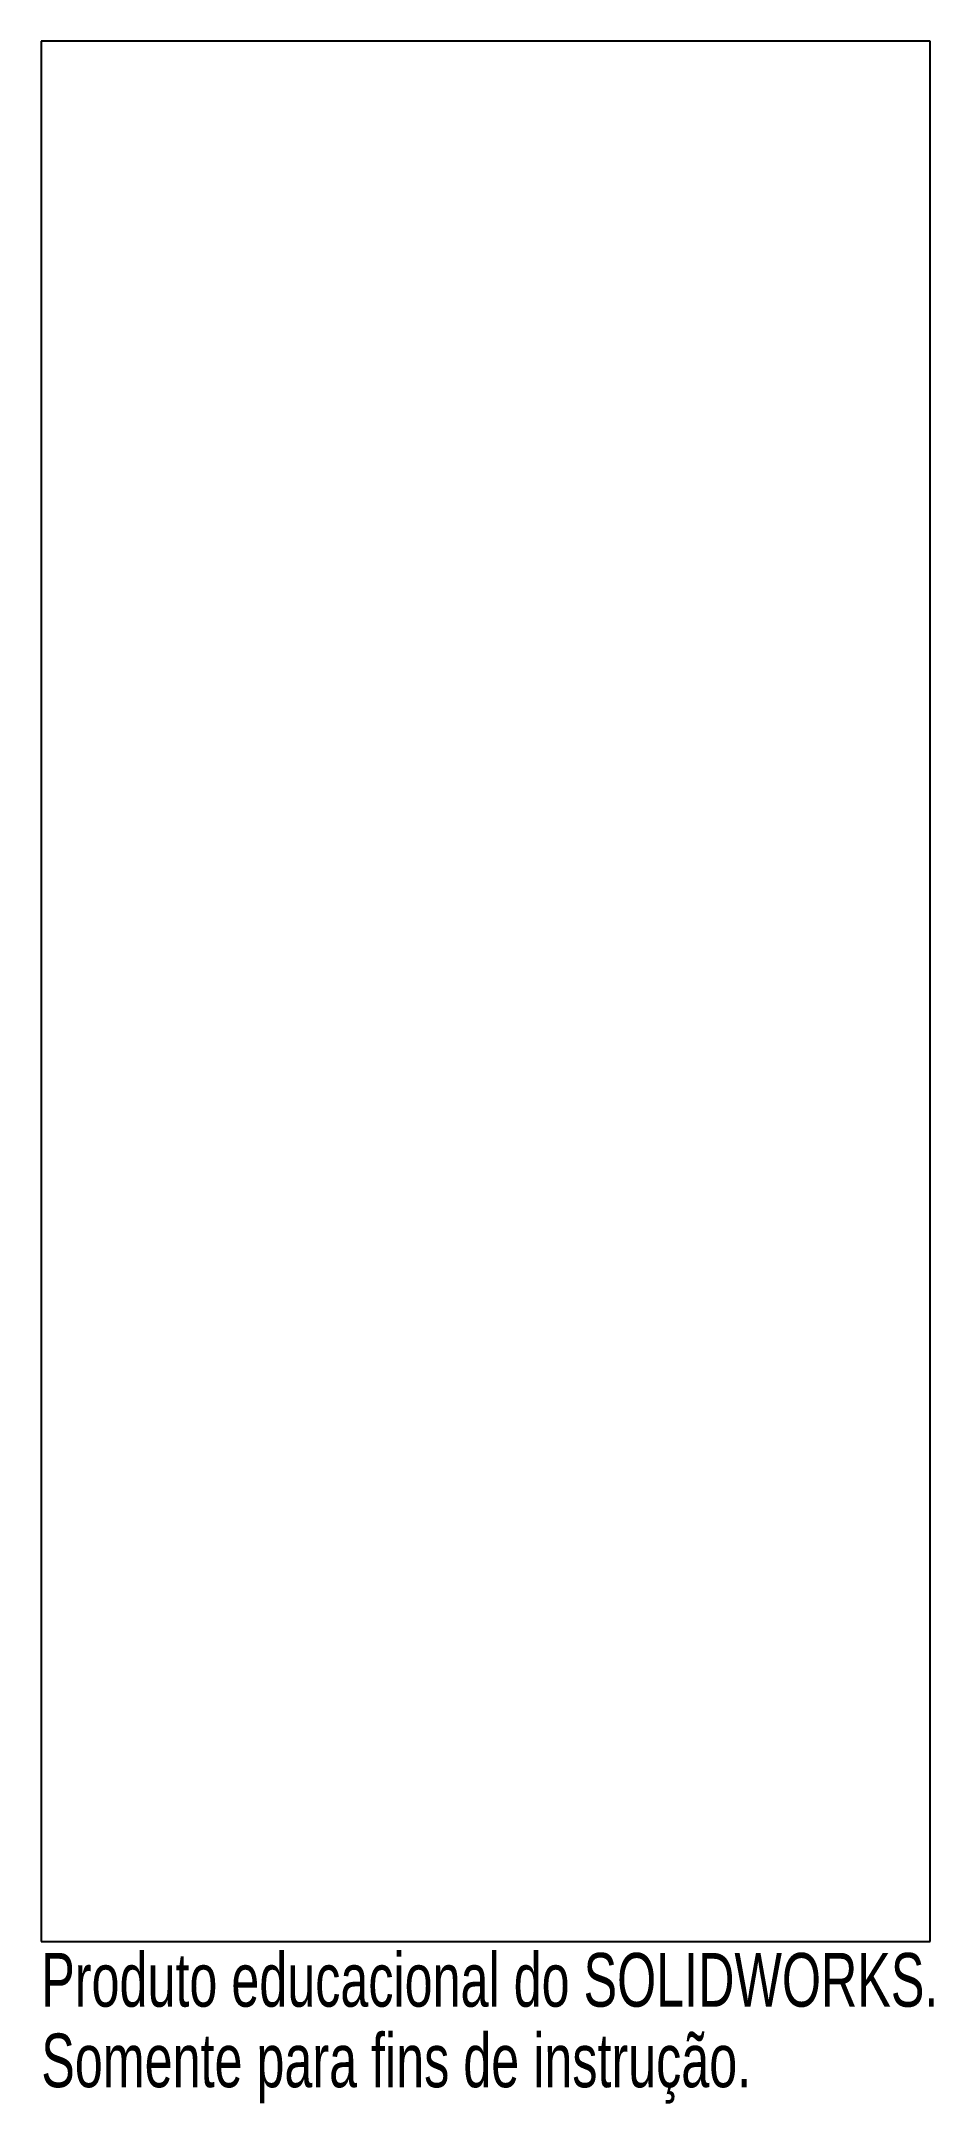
# Model space of a CAD drawing. Header units: millimetres. Extents: x -3.3 to 4.7, y -15.9 to 2.7.
import ezdxf

# ---------------------------------------------------------------- set-up
doc = ezdxf.new("R2010")
doc.units = ezdxf.units.MM
doc.styles.add('SLDTEXTSTYLE0', font='TXT', dxfattribs={"width": 0.7})

msp = doc.modelspace()

# ---------------------------------------------------------------- linework, layer by layer
at = {"color": 7, "linetype": 'Continuous', "lineweight": 25}
for p, q in [((-3.337, 2.674), (-3.337, -14.426)), ((4.663, 2.674), (-3.337, 2.674)), ((4.663, -14.426), (4.663, 2.674)), ((-3.337, -14.426), (4.663, -14.426))]:
    msp.add_line(p, q, dxfattribs=at)

# ---------------------------------------------------------------- texts
at = {"color": 7, "linetype": 'Continuous', "char_height": 0.48336, "attachment_point": 1, "style": 'SLDTEXTSTYLE0'}
for s, insert in [('Produto educacional do SOLIDWORKS.', (-3.337, -14.528)), ('Somente para fins de instrução.', (-3.337, -15.253))]:
    msp.add_mtext(s, dxfattribs=dict(at, insert=insert))

doc.saveas('drawing.dxf')
